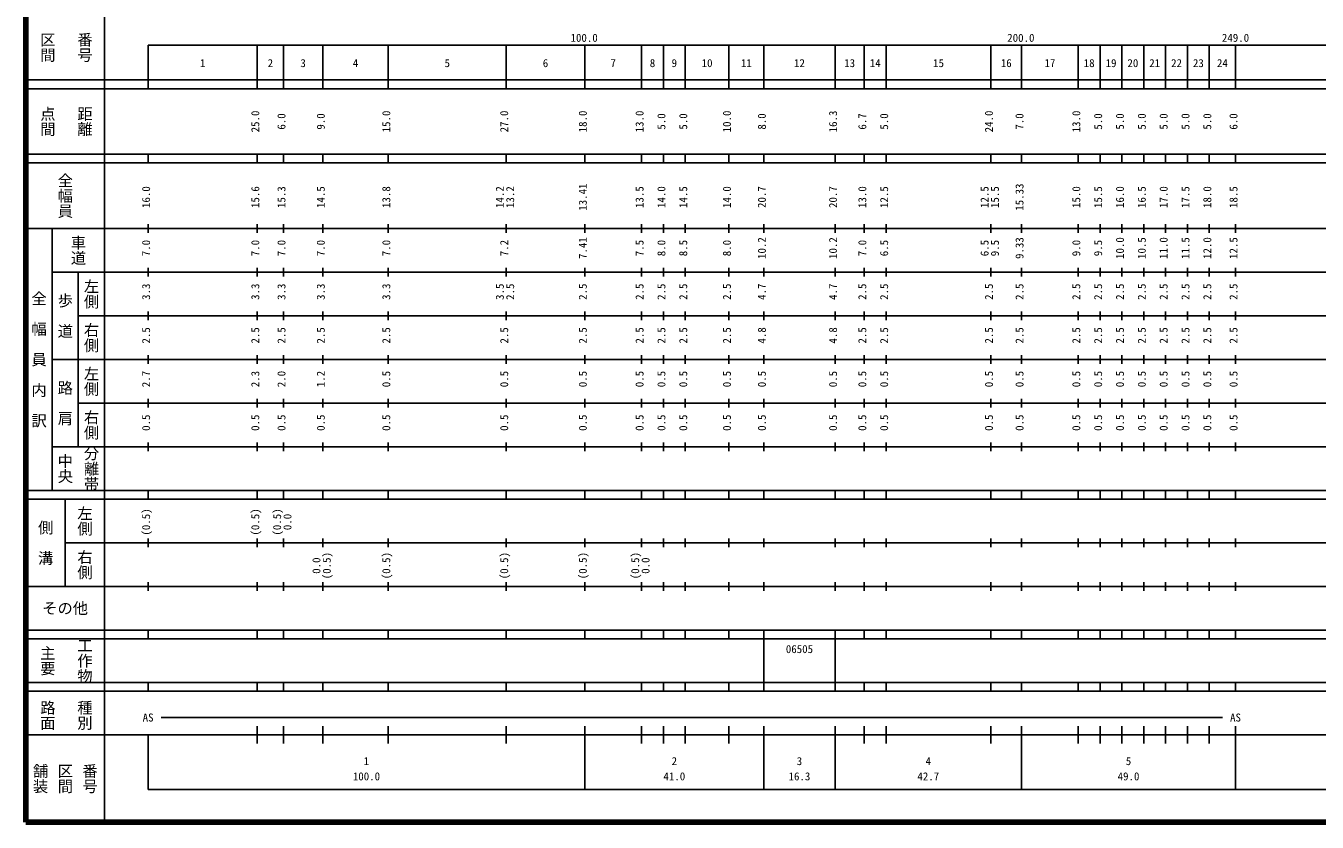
# Model space of a CAD drawing. Units: millimetres on the paper, enlarged 1000 times. Extents: x 40000 to 680000, y 20000 to 380000.
# Drawn here: x 40000 to 335699, y 20000 to 202409 of the extents above; entities that cross this region are included whole.
import ezdxf
from ezdxf.enums import TextEntityAlignment as Align

# ---------------------------------------------------------------- set-up
doc = ezdxf.new("R2010")
doc.units = ezdxf.units.MM
doc.header["$LTSCALE"] = 1000
doc.layers.add('M-TTL', color=2, linetype='Continuous', lineweight=140)
doc.layers.add('M-TTL-BAND', color=7, linetype='Continuous', lineweight=25)
doc.styles.add('@ＭＳ ゴシック', font='')
doc.styles.add('ＭＳ ゴシック', font='')
doc.styles.get('@ＭＳ ゴシック').set_extended_font_data('@MS Gothic')
doc.styles.get('ＭＳ ゴシック').set_extended_font_data('MS Gothic')

msp = doc.modelspace()

# ---------------------------------------------------------------- linework, layer by layer
at = {"layer": 'M-TTL'}
for p, q in [((40000, 380000), (40000, 20000)), ((40000, 20000), (680000, 20000))]:
    msp.add_line(p, q, dxfattribs=at)
at = {"layer": 'M-TTL-BAND'}
for p, q in [((58000, 370000), (58000, 20000)), ((68000, 198000), (579000, 198000)), ((68000, 198000), (68000, 188000)), ((93000, 188000), (93000, 198000)), ((99000, 188000), (99000, 198000)), ((108000, 188000), (108000, 198000)), ((123000, 188000), (123000, 198000)), ((150000, 188000), (150000, 198000)), ((168000, 188000), (168000, 198000)), ((181000, 188000), (181000, 198000)), ((186000, 188000), (186000, 198000)), ((191000, 188000), (191000, 198000)), ((201000, 188000), (201000, 198000)), ((209000, 188000), (209000, 198000)), ((225300, 188000), (225300, 198000)), ((232000, 188000), (232000, 198000)), ((237000, 188000), (237000, 198000)), ((261000, 188000), (261000, 198000)), ((268000, 188000), (268000, 198000)), ((281000, 188000), (281000, 198000)), ((286000, 188000), (286000, 198000)), ((291000, 188000), (291000, 198000)), ((296000, 188000), (296000, 198000)), ((301000, 188000), (301000, 198000)), ((306000, 188000), (306000, 198000)), ((311000, 188000), (311000, 198000)), ((317000, 188000), (317000, 198000)), ((40000, 190000), (579000, 190000)), ((40000, 188000), (579000, 188000)), ((40000, 173000), (579000, 173000)), ((68000, 171000), (68000, 173000)), ((93000, 171000), (93000, 173000)), ((99000, 171000), (99000, 173000)), ((108000, 171000), (108000, 173000)), ((123000, 171000), (123000, 173000)), ((150000, 171000), (150000, 173000)), ((168000, 171000), (168000, 173000)), ((181000, 171000), (181000, 173000)), ((186000, 171000), (186000, 173000)), ((191000, 171000), (191000, 173000)), ((201000, 171000), (201000, 173000)), ((209000, 171000), (209000, 173000)), ((209000, 171000), (209000, 173000)), ((225300, 171000), (225300, 173000)), ((232000, 171000), (232000, 173000)), ((237000, 171000), (237000, 173000)), ((261000, 171000), (261000, 173000)), ((268000, 171000), (268000, 173000)), ((281000, 171000), (281000, 173000)), ((286000, 171000), (286000, 173000)), ((291000, 171000), (291000, 173000)), ((296000, 171000), (296000, 173000)), ((301000, 171000), (301000, 173000)), ((306000, 171000), (306000, 173000)), ((311000, 171000), (311000, 173000)), ((317000, 171000), (317000, 173000)), ((40000, 171000), (579000, 171000)), ((68000, 155000), (68000, 157000)), ((93000, 155000), (93000, 157000)), ((99000, 155000), (99000, 157000)), ((108000, 155000), (108000, 157000)), ((123000, 155000), (123000, 157000)), ((150000, 155000), (150000, 157000)), ((168000, 155000), (168000, 157000)), ((181000, 155000), (181000, 157000)), ((186000, 155000), (186000, 157000)), ((191000, 155000), (191000, 157000)), ((201000, 155000), (201000, 157000)), ((209000, 155000), (209000, 157000)), ((225300, 155000), (225300, 157000)), ((232000, 155000), (232000, 157000)), ((237000, 155000), (237000, 157000)), ((261000, 155000), (261000, 157000)), ((268000, 155000), (268000, 157000)), ((281000, 155000), (281000, 157000)), ((286000, 155000), (286000, 157000)), ((291000, 155000), (291000, 157000)), ((296000, 155000), (296000, 157000)), ((301000, 155000), (301000, 157000)), ((306000, 155000), (306000, 157000)), ((311000, 155000), (311000, 157000)), ((317000, 155000), (317000, 157000)), ((40000, 156000), (579000, 156000)), ((46000, 96000), (46000, 156000)), ((46000, 146000), (579000, 146000)), ((52000, 146000), (52000, 106000)), ((68000, 145000), (68000, 147000)), ((93000, 145000), (93000, 147000)), ((99000, 145000), (99000, 147000)), ((108000, 145000), (108000, 147000)), ((123000, 145000), (123000, 147000)), ((150000, 145000), (150000, 147000)), ((168000, 145000), (168000, 147000)), ((181000, 145000), (181000, 147000)), ((186000, 145000), (186000, 147000)), ((191000, 145000), (191000, 147000)), ((201000, 145000), (201000, 147000)), ((209000, 145000), (209000, 147000)), ((225300, 145000), (225300, 147000)), ((232000, 145000), (232000, 147000)), ((237000, 145000), (237000, 147000)), ((261000, 145000), (261000, 147000)), ((268000, 145000), (268000, 147000)), ((281000, 145000), (281000, 147000)), ((286000, 145000), (286000, 147000)), ((291000, 145000), (291000, 147000)), ((296000, 145000), (296000, 147000)), ((301000, 145000), (301000, 147000)), ((306000, 145000), (306000, 147000)), ((311000, 145000), (311000, 147000)), ((317000, 145000), (317000, 147000)), ((68000, 135000), (68000, 137000)), ((93000, 135000), (93000, 137000)), ((99000, 135000), (99000, 137000)), ((108000, 135000), (108000, 137000)), ((123000, 135000), (123000, 137000)), ((150000, 135000), (150000, 137000)), ((168000, 135000), (168000, 137000)), ((181000, 135000), (181000, 137000)), ((186000, 135000), (186000, 137000)), ((191000, 135000), (191000, 137000)), ((201000, 135000), (201000, 137000)), ((209000, 135000), (209000, 137000)), ((225300, 135000), (225300, 137000)), ((232000, 135000), (232000, 137000)), ((237000, 135000), (237000, 137000)), ((261000, 135000), (261000, 137000)), ((268000, 135000), (268000, 137000)), ((281000, 135000), (281000, 137000)), ((286000, 135000), (286000, 137000)), ((291000, 135000), (291000, 137000)), ((296000, 135000), (296000, 137000)), ((301000, 135000), (301000, 137000)), ((306000, 135000), (306000, 137000)), ((311000, 135000), (311000, 137000)), ((317000, 135000), (317000, 137000)), ((52000, 136000), (579000, 136000)), ((46000, 126000), (579000, 126000)), ((68000, 125000), (68000, 127000)), ((93000, 125000), (93000, 127000)), ((99000, 125000), (99000, 127000)), ((108000, 125000), (108000, 127000)), ((123000, 125000), (123000, 127000)), ((150000, 125000), (150000, 127000)), ((168000, 125000), (168000, 127000)), ((181000, 125000), (181000, 127000)), ((186000, 125000), (186000, 127000)), ((191000, 125000), (191000, 127000)), ((201000, 125000), (201000, 127000)), ((209000, 125000), (209000, 127000)), ((225300, 125000), (225300, 127000)), ((232000, 125000), (232000, 127000)), ((237000, 125000), (237000, 127000)), ((261000, 125000), (261000, 127000)), ((268000, 125000), (268000, 127000)), ((281000, 125000), (281000, 127000)), ((286000, 125000), (286000, 127000)), ((291000, 125000), (291000, 127000)), ((296000, 125000), (296000, 127000)), ((301000, 125000), (301000, 127000)), ((306000, 125000), (306000, 127000)), ((311000, 125000), (311000, 127000)), ((317000, 125000), (317000, 127000)), ((52000, 116000), (579000, 116000)), ((68000, 115000), (68000, 117000)), ((93000, 115000), (93000, 117000)), ((99000, 115000), (99000, 117000)), ((108000, 115000), (108000, 117000)), ((123000, 115000), (123000, 117000)), ((150000, 115000), (150000, 117000)), ((168000, 115000), (168000, 117000)), ((181000, 115000), (181000, 117000)), ((186000, 115000), (186000, 117000)), ((191000, 115000), (191000, 117000)), ((201000, 115000), (201000, 117000)), ((209000, 115000), (209000, 117000)), ((225300, 115000), (225300, 117000)), ((232000, 115000), (232000, 117000)), ((237000, 115000), (237000, 117000)), ((261000, 115000), (261000, 117000)), ((268000, 115000), (268000, 117000)), ((281000, 115000), (281000, 117000)), ((286000, 115000), (286000, 117000)), ((291000, 115000), (291000, 117000)), ((296000, 115000), (296000, 117000)), ((301000, 115000), (301000, 117000)), ((306000, 115000), (306000, 117000)), ((311000, 115000), (311000, 117000)), ((317000, 115000), (317000, 117000)), ((68000, 105000), (68000, 107000)), ((93000, 105000), (93000, 107000)), ((99000, 105000), (99000, 107000)), ((108000, 105000), (108000, 107000)), ((123000, 105000), (123000, 107000)), ((150000, 105000), (150000, 107000)), ((168000, 105000), (168000, 107000)), ((181000, 105000), (181000, 107000)), ((186000, 105000), (186000, 107000)), ((191000, 105000), (191000, 107000)), ((201000, 105000), (201000, 107000)), ((209000, 105000), (209000, 107000)), ((225300, 105000), (225300, 107000)), ((232000, 105000), (232000, 107000)), ((237000, 105000), (237000, 107000)), ((261000, 105000), (261000, 107000)), ((268000, 105000), (268000, 107000)), ((281000, 105000), (281000, 107000)), ((286000, 105000), (286000, 107000)), ((291000, 105000), (291000, 107000)), ((296000, 105000), (296000, 107000)), ((301000, 105000), (301000, 107000)), ((306000, 105000), (306000, 107000)), ((311000, 105000), (311000, 107000)), ((317000, 105000), (317000, 107000)), ((46000, 106000), (579000, 106000)), ((40000, 96000), (579000, 96000)), ((68000, 94000), (68000, 96000)), ((93000, 94000), (93000, 96000)), ((99000, 94000), (99000, 96000)), ((108000, 94000), (108000, 96000)), ((123000, 94000), (123000, 96000)), ((150000, 94000), (150000, 96000)), ((168000, 94000), (168000, 96000)), ((181000, 94000), (181000, 96000)), ((186000, 94000), (186000, 96000)), ((191000, 94000), (191000, 96000)), ((201000, 94000), (201000, 96000)), ((209000, 94000), (209000, 96000)), ((225300, 94000), (225300, 96000)), ((232000, 94000), (232000, 96000)), ((237000, 94000), (237000, 96000)), ((261000, 94000), (261000, 96000)), ((268000, 94000), (268000, 96000)), ((281000, 94000), (281000, 96000)), ((286000, 94000), (286000, 96000)), ((291000, 94000), (291000, 96000)), ((296000, 94000), (296000, 96000)), ((301000, 94000), (301000, 96000)), ((306000, 94000), (306000, 96000)), ((311000, 94000), (311000, 96000)), ((317000, 94000), (317000, 96000)), ((40000, 94000), (579000, 94000)), ((49000, 94000), (49000, 74000)), ((49000, 84000), (579000, 84000)), ((68000, 83000), (68000, 85000)), ((93000, 83000), (93000, 85000)), ((99000, 83000), (99000, 85000)), ((108000, 83000), (108000, 85000)), ((123000, 83000), (123000, 85000)), ((150000, 83000), (150000, 85000)), ((168000, 83000), (168000, 85000)), ((181000, 83000), (181000, 85000)), ((186000, 83000), (186000, 85000)), ((191000, 83000), (191000, 85000)), ((201000, 83000), (201000, 85000)), ((209000, 83000), (209000, 85000)), ((225300, 83000), (225300, 85000)), ((232000, 83000), (232000, 85000)), ((237000, 83000), (237000, 85000)), ((261000, 83000), (261000, 85000)), ((268000, 83000), (268000, 85000)), ((281000, 83000), (281000, 85000)), ((286000, 83000), (286000, 85000)), ((291000, 83000), (291000, 85000)), ((296000, 83000), (296000, 85000)), ((301000, 83000), (301000, 85000)), ((306000, 83000), (306000, 85000)), ((311000, 83000), (311000, 85000)), ((317000, 83000), (317000, 85000)), ((40000, 74000), (579000, 74000)), ((68000, 73000), (68000, 75000)), ((93000, 73000), (93000, 75000)), ((99000, 73000), (99000, 75000)), ((108000, 73000), (108000, 75000)), ((123000, 73000), (123000, 75000)), ((150000, 73000), (150000, 75000)), ((168000, 73000), (168000, 75000)), ((181000, 73000), (181000, 75000)), ((186000, 73000), (186000, 75000)), ((191000, 73000), (191000, 75000)), ((201000, 73000), (201000, 75000)), ((209000, 73000), (209000, 75000)), ((225300, 73000), (225300, 75000)), ((232000, 73000), (232000, 75000)), ((237000, 73000), (237000, 75000)), ((261000, 73000), (261000, 75000)), ((268000, 73000), (268000, 75000)), ((281000, 73000), (281000, 75000)), ((286000, 73000), (286000, 75000)), ((291000, 73000), (291000, 75000)), ((296000, 73000), (296000, 75000)), ((301000, 73000), (301000, 75000)), ((306000, 73000), (306000, 75000)), ((311000, 73000), (311000, 75000)), ((317000, 73000), (317000, 75000)), ((40000, 64000), (579000, 64000)), ((68000, 62000), (68000, 64000)), ((93000, 62000), (93000, 64000)), ((99000, 62000), (99000, 64000)), ((108000, 62000), (108000, 64000)), ((123000, 62000), (123000, 64000)), ((150000, 62000), (150000, 64000)), ((168000, 62000), (168000, 64000)), ((181000, 62000), (181000, 64000)), ((186000, 62000), (186000, 64000)), ((191000, 62000), (191000, 64000)), ((201000, 62000), (201000, 64000)), ((209000, 62000), (209000, 64000)), ((225300, 62000), (225300, 64000)), ((232000, 62000), (232000, 64000)), ((237000, 62000), (237000, 64000)), ((261000, 62000), (261000, 64000)), ((268000, 62000), (268000, 64000)), ((281000, 62000), (281000, 64000)), ((286000, 62000), (286000, 64000)), ((291000, 62000), (291000, 64000)), ((296000, 62000), (296000, 64000)), ((301000, 62000), (301000, 64000)), ((306000, 62000), (306000, 64000)), ((311000, 62000), (311000, 64000)), ((317000, 62000), (317000, 64000)), ((40000, 62000), (579000, 62000)), ((209000, 52000), (209000, 62000)), ((225300, 52000), (225300, 62000)), ((40000, 52000), (579000, 52000)), ((68000, 50000), (68000, 52000)), ((93000, 50000), (93000, 52000)), ((99000, 50000), (99000, 52000)), ((108000, 50000), (108000, 52000)), ((123000, 50000), (123000, 52000)), ((150000, 50000), (150000, 52000)), ((168000, 50000), (168000, 52000)), ((181000, 50000), (181000, 52000)), ((186000, 50000), (186000, 52000)), ((191000, 50000), (191000, 52000)), ((201000, 50000), (201000, 52000)), ((209000, 50000), (209000, 52000)), ((225300, 50000), (225300, 52000)), ((232000, 50000), (232000, 52000)), ((237000, 50000), (237000, 52000)), ((261000, 50000), (261000, 52000)), ((268000, 50000), (268000, 52000)), ((281000, 50000), (281000, 52000)), ((286000, 50000), (286000, 52000)), ((291000, 50000), (291000, 52000)), ((296000, 50000), (296000, 52000)), ((301000, 50000), (301000, 52000)), ((306000, 50000), (306000, 52000)), ((311000, 50000), (311000, 52000)), ((317000, 50000), (317000, 52000)), ((40000, 50000), (579000, 50000)), ((71000, 44000), (314000, 44000)), ((93000, 38000), (93000, 42000)), ((99000, 38000), (99000, 42000)), ((108000, 38000), (108000, 42000)), ((123000, 38000), (123000, 42000)), ((150000, 38000), (150000, 42000)), ((168000, 27500), (168000, 42000)), ((181000, 38000), (181000, 42000)), ((186000, 38000), (186000, 42000)), ((191000, 38000), (191000, 42000)), ((201000, 38000), (201000, 42000)), ((209000, 27500), (209000, 42000)), ((225300, 27500), (225300, 42000)), ((232000, 38000), (232000, 42000)), ((237000, 38000), (237000, 42000)), ((261000, 38000), (261000, 42000)), ((268000, 27500), (268000, 42000)), ((281000, 38000), (281000, 42000)), ((286000, 38000), (286000, 42000)), ((291000, 38000), (291000, 42000)), ((296000, 38000), (296000, 42000)), ((301000, 38000), (301000, 42000)), ((306000, 38000), (306000, 42000)), ((311000, 38000), (311000, 42000)), ((317000, 27500), (317000, 42000)), ((40000, 40000), (579000, 40000)), ((68000, 40000), (68000, 27500)), ((68000, 27500), (579000, 27500))]:
    msp.add_line(p, q, dxfattribs=at)

# ---------------------------------------------------------------- texts
at = {"layer": 'M-TTL-BAND', "style": '@ＭＳ ゴシック'}
for s, p in [('区間', (45000, 197500)), ('番号', (53500, 197500)), ('点間', (45000, 180500)), ('距離', (53500, 180500)), ('全幅員', (49000, 163500)), ('車道', (52000, 151000)), ('左側', (55000, 141000)), ('全\u3000幅\u3000員\u3000内\u3000訳', (43000, 126000)), ('歩\u3000道', (49000, 136000)), ('右側', (55000, 131000)), ('左側', (55000, 121000)), ('路\u3000肩', (49000, 116000)), ('右側', (55000, 111000)), ('中央', (49000, 101000)), ('分離帯', (55000, 101000)), ('左側', (53500, 89000)), ('側\u3000溝', (44500, 84000)), ('右側', (53500, 79000)), ('主要', (45000, 57000)), ('工作物', (53500, 57000)), ('路面', (45000, 44500)), ('種別', (53500, 44500)), ('舗装', (43333, 30000)), ('区間', (49000, 30000)), ('番号', (54667, 30000))]:
    msp.add_text(s, height=2566, rotation=270, dxfattribs=at).set_placement(p, align=Align.MIDDLE_CENTER)
at = {"layer": 'M-TTL-BAND', "style": 'ＭＳ ゴシック'}
for s, p in [('100.0', (167844, 198195)), ('200.0', (267844, 198195)), ('249.0', (317000, 198195)), ('1', (80500, 192405)), ('2', (96000, 192405)), ('3', (103500, 192405)), ('4', (115500, 192405)), ('5', (136500, 192405)), ('6', (159000, 192405)), ('7', (174500, 192405)), ('8', (183500, 192405)), ('9', (188500, 192405)), ('10', (196000, 192405)), ('11', (205000, 192405)), ('12', (217150, 192405)), ('13', (228650, 192405)), ('14', (234500, 192405)), ('15', (249000, 192405)), ('16', (264500, 192405)), ('17', (274500, 192405)), ('18', (283500, 192405)), ('19', (288500, 192405)), ('20', (293500, 192405)), ('21', (298500, 192405)), ('22', (303500, 192405)), ('23', (308500, 192405)), ('24', (314000, 192405)), ('AS', (68000, 42500)), ('AS', (317000, 42500)), ('1', (118000, 32523)), ('2', (188500, 32523)), ('3', (217150, 32523)), ('4', (246650, 32523)), ('5', (292500, 32523)), ('100.0', (118000, 29033)), ('41.0', (188500, 29033)), ('16.3', (217150, 29033)), ('42.7', (246650, 29033)), ('49.0', (292500, 29033))]:
    msp.add_text(s, height=1833, dxfattribs=at).set_placement(p, align=Align.BOTTOM_CENTER)
for s, p in [('25.0', (94000, 180500)), ('6.0', (100000, 180500)), ('9.0', (109000, 180500)), ('15.0', (124000, 180500)), ('27.0', (151000, 180500)), ('18.0', (169000, 180500)), ('13.0', (182000, 180500)), ('5.0', (187000, 180500)), ('5.0', (192000, 180500)), ('10.0', (202000, 180500)), ('8.0', (210000, 180500)), ('16.3', (226300, 180500)), ('6.7', (233000, 180500)), ('5.0', (238000, 180500)), ('24.0', (262000, 180500)), ('7.0', (269000, 180500)), ('13.0', (282000, 180500)), ('5.0', (287000, 180500)), ('5.0', (292000, 180500)), ('5.0', (297000, 180500)), ('5.0', (302000, 180500)), ('5.0', (307000, 180500)), ('5.0', (312000, 180500)), ('6.0', (318000, 180500)), ('13.41', (169000, 163174)), ('15.33', (269000, 163174)), ('16.0', (69000, 163174)), ('15.6', (94000, 163174)), ('15.3', (100000, 163174)), ('14.5', (109000, 163174)), ('13.8', (124000, 163174)), ('14.2', (150000, 163174)), ('13.2', (152370, 163174)), ('13.5', (182000, 163174)), ('14.0', (187000, 163174)), ('14.5', (192000, 163174)), ('14.0', (202000, 163174)), ('20.7', (210000, 163174)), ('20.7', (226300, 163174)), ('13.0', (233000, 163174)), ('12.5', (238000, 163174)), ('12.5', (261000, 163174)), ('15.5', (263370, 163174)), ('15.0', (282000, 163174)), ('15.5', (287000, 163174)), ('16.0', (292000, 163174)), ('16.5', (297000, 163174)), ('17.0', (302000, 163174)), ('17.5', (307000, 163174)), ('18.0', (312000, 163174)), ('18.5', (318000, 163174)), ('7.41', (169000, 151500)), ('10.2', (210000, 151500)), ('10.2', (226300, 151500)), ('9.33', (269000, 151500)), ('10.0', (292000, 151500)), ('10.5', (297000, 151500)), ('11.0', (302000, 151500)), ('11.5', (307000, 151500)), ('12.0', (312000, 151500)), ('12.5', (318000, 151500)), ('7.0', (69000, 151500)), ('7.0', (94000, 151500)), ('7.0', (100000, 151500)), ('7.0', (109000, 151500)), ('7.0', (124000, 151500)), ('7.2', (151000, 151500)), ('7.5', (182000, 151500)), ('8.0', (187000, 151500)), ('8.5', (192000, 151500)), ('8.0', (202000, 151500)), ('7.0', (233000, 151500)), ('6.5', (238000, 151500)), ('6.5', (261000, 151500)), ('9.5', (263370, 151500)), ('9.0', (282000, 151500)), ('9.5', (287000, 151500)), ('3.3', (69000, 141500)), ('3.3', (94000, 141500)), ('3.3', (100000, 141500)), ('3.3', (109000, 141500)), ('3.3', (124000, 141500)), ('3.5', (150000, 141500)), ('2.5', (152370, 141500)), ('2.5', (169000, 141500)), ('2.5', (182000, 141500)), ('2.5', (187000, 141500)), ('2.5', (192000, 141500)), ('2.5', (202000, 141500)), ('4.7', (210000, 141500)), ('4.7', (226300, 141500)), ('2.5', (233000, 141500)), ('2.5', (238000, 141500)), ('2.5', (262000, 141500)), ('2.5', (269000, 141500)), ('2.5', (282000, 141500)), ('2.5', (287000, 141500)), ('2.5', (292000, 141500)), ('2.5', (297000, 141500)), ('2.5', (302000, 141500)), ('2.5', (307000, 141500)), ('2.5', (312000, 141500)), ('2.5', (318000, 141500)), ('2.5', (69000, 131500)), ('2.5', (94000, 131500)), ('2.5', (100000, 131500)), ('2.5', (109000, 131500)), ('2.5', (124000, 131500)), ('2.5', (151000, 131500)), ('2.5', (169000, 131500)), ('2.5', (182000, 131500)), ('2.5', (187000, 131500)), ('2.5', (192000, 131500)), ('2.5', (202000, 131500)), ('4.8', (210000, 131500)), ('4.8', (226300, 131500)), ('2.5', (233000, 131500)), ('2.5', (238000, 131500)), ('2.5', (262000, 131500)), ('2.5', (269000, 131500)), ('2.5', (282000, 131500)), ('2.5', (287000, 131500)), ('2.5', (292000, 131500)), ('2.5', (297000, 131500)), ('2.5', (302000, 131500)), ('2.5', (307000, 131500)), ('2.5', (312000, 131500)), ('2.5', (318000, 131500)), ('2.7', (69000, 121500)), ('2.3', (94000, 121500)), ('2.0', (100000, 121500)), ('1.2', (109000, 121500)), ('0.5', (124000, 121500)), ('0.5', (151000, 121500)), ('0.5', (169000, 121500)), ('0.5', (182000, 121500)), ('0.5', (187000, 121500)), ('0.5', (192000, 121500)), ('0.5', (202000, 121500)), ('0.5', (210000, 121500)), ('0.5', (226300, 121500)), ('0.5', (233000, 121500)), ('0.5', (238000, 121500)), ('0.5', (262000, 121500)), ('0.5', (269000, 121500)), ('0.5', (282000, 121500)), ('0.5', (287000, 121500)), ('0.5', (292000, 121500)), ('0.5', (297000, 121500)), ('0.5', (302000, 121500)), ('0.5', (307000, 121500)), ('0.5', (312000, 121500)), ('0.5', (318000, 121500)), ('0.5', (69000, 111500)), ('0.5', (94000, 111500)), ('0.5', (100000, 111500)), ('0.5', (109000, 111500)), ('0.5', (124000, 111500)), ('0.5', (151000, 111500)), ('0.5', (169000, 111500)), ('0.5', (182000, 111500)), ('0.5', (187000, 111500)), ('0.5', (192000, 111500)), ('0.5', (202000, 111500)), ('0.5', (210000, 111500)), ('0.5', (226300, 111500)), ('0.5', (233000, 111500)), ('0.5', (238000, 111500)), ('0.5', (262000, 111500)), ('0.5', (269000, 111500)), ('0.5', (282000, 111500)), ('0.5', (287000, 111500)), ('0.5', (292000, 111500)), ('0.5', (297000, 111500)), ('0.5', (302000, 111500)), ('0.5', (307000, 111500)), ('0.5', (312000, 111500)), ('0.5', (318000, 111500)), ('(0.5)', (69000, 88764)), ('(0.5)', (94000, 88764)), ('(0.5)', (99000, 88764)), ('0.0', (101370, 88764)), ('0.0', (108000, 78764)), ('(0.5)', (110370, 78764)), ('(0.5)', (124000, 78764)), ('(0.5)', (151000, 78764)), ('(0.5)', (169000, 78764)), ('(0.5)', (181000, 78764)), ('0.0', (183370, 78764))]:
    msp.add_text(s, height=1833, rotation=90, dxfattribs=at).set_placement(p, align=Align.BOTTOM_CENTER)
for s, height, p in [('その他', 2566, (49000, 69000)), ('06505', 1833, (217150, 59655))]:
    msp.add_text(s, height=height, dxfattribs=at).set_placement(p, align=Align.MIDDLE_CENTER)

doc.saveas('drawing.dxf')
